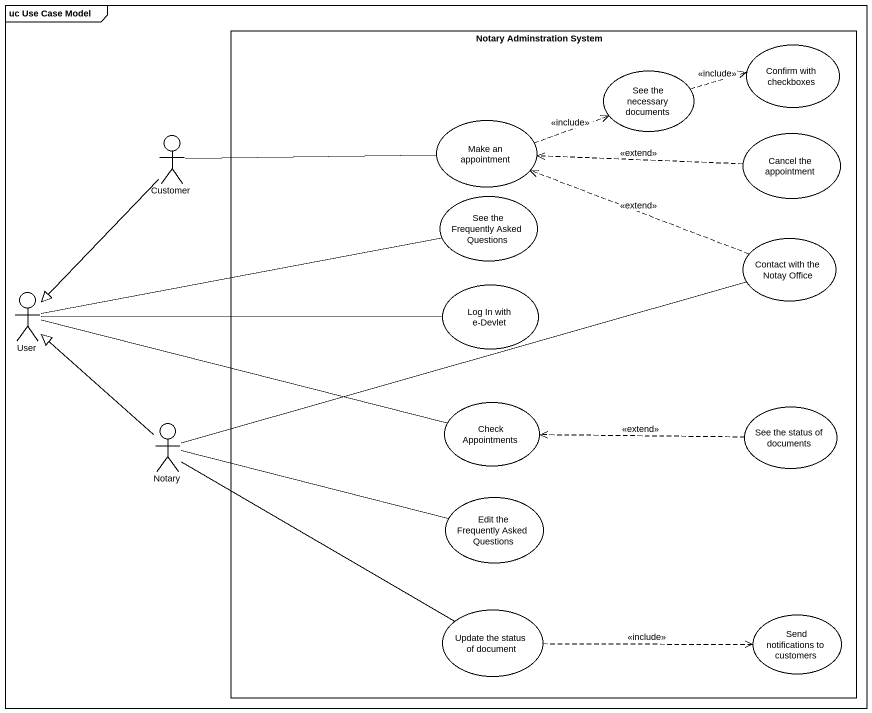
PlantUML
@startuml
mainframe uc Use Case Model
rectangle "Notary Adminstration System" as Notary_Adminstration_System {
  usecase "Confirm with checkboxes" as Confirm_with_checkboxes
  usecase "See the necessary documents" as See_the_necessary_documents
  usecase "Make an appointment" as Make_an_appointment
  usecase "Cancel the appointment" as Cancel_the_appointment
  usecase "See the Frequently Asked Questions" as See_the_Frequently_Asked
  usecase "Contact with the Notay Office" as Contact_with_the_Notay
  usecase "Log In with e-Devlet" as Log_In_with_e_Devlet
  usecase "Check Appointments" as Check_Appointments
  usecase "See the status of documents" as See_the_status_of_documents
  usecase "Edit the Frequently Asked Questions" as Edit_the_Frequently_Asked
  usecase "Update the status of document" as Update_the_status_of
  usecase "Send notifications to customers" as Send_notifications_to
}
actor Customer
actor User
actor Notary
See_the_necessary_documents .right.> Confirm_with_checkboxes : <<include>>
Customer -right- Make_an_appointment
Customer --|> User
Make_an_appointment .right.> See_the_necessary_documents : <<include>>
Cancel_the_appointment .left.> Make_an_appointment : <<extend>>
Contact_with_the_Notay .left.> Make_an_appointment : <<extend>>
User -right- See_the_Frequently_Asked
User -right- Log_In_with_e_Devlet
User -right- Check_Appointments
See_the_status_of_documents .left.> Check_Appointments : <<extend>>
Notary -right- Contact_with_the_Notay
Notary -up-|> User
Notary -right- Edit_the_Frequently_Asked
Notary -right- Update_the_status_of
Update_the_status_of .right.> Send_notifications_to : <<include>>
@enduml
